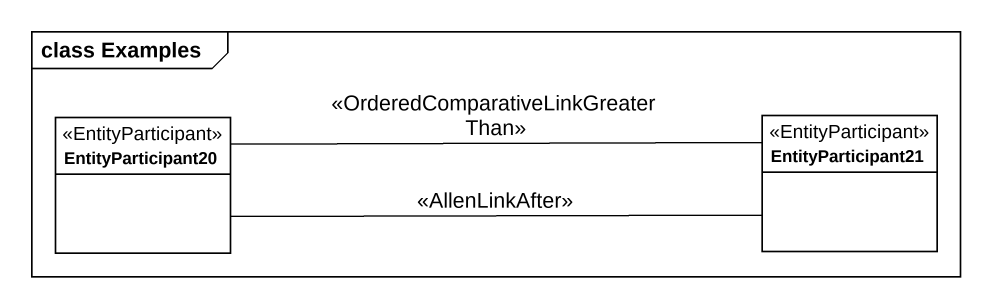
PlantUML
@startuml
mainframe class Examples
hide circle
hide empty members
class EntityParticipant20 <<EntityParticipant>>
class EntityParticipant21 <<EntityParticipant>>
EntityParticipant20 -right- EntityParticipant21 : <<AllenLinkAfter>>
EntityParticipant20 -right- EntityParticipant21 : <<OrderedComparativeLinkGreaterThan>>
@enduml
